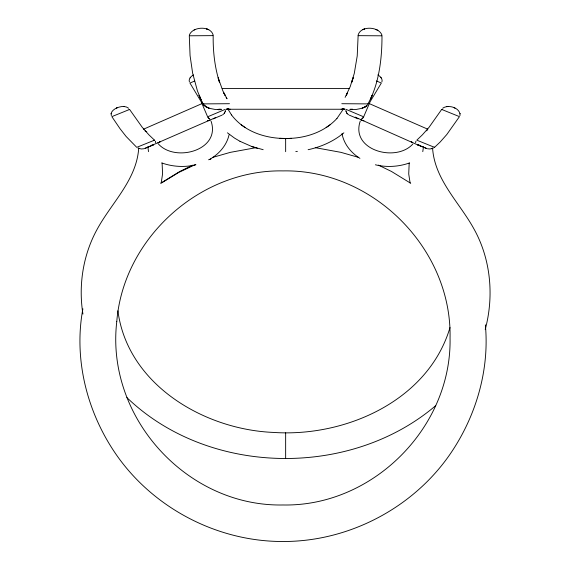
<?xml version="1.0" encoding="UTF-8"?>
<svg xmlns="http://www.w3.org/2000/svg" width="570" height="570" viewBox="0 0 570 570"><rect width="100%" height="100%" fill="white"/><g stroke="black" fill="none" stroke-linecap="round" stroke-linejoin="round"><path stroke-width="0.85" d="M336.97 118.425C324.052 132.546 304.401 138.66 285.648 138.46L285.648 151.684M213.173 35.646C212.981 51.35 214.683 67.203 219.479 82.201L218.146 77.798L222.884 90.936L227.031 98.788L226.176 97.37M212.852 35.632L189.297 35.789L190.074 55.653L192.632 73.145L197.434 90.936L201.944 101.781L203.02 103.89L203.811 103.861M155.681 142.742L155.368 141.175M116.658 108.008C113.8 109.276 110.153 112.048 111.321 115.603M409.189 163.12L408.726 173.9L410.087 182.941M358.131 35.055C360.682 25.458 378.986 26.363 381.978 35.226M138.731 147.944C136.722 179.792 111.777 202.493 97.285 229.04C83.07 254.705 78.297 285.171 82.928 314.056M422.783 151.641L423.439 146.889M225.307 111.364L225.407 110.687L224.423 113.259L222.713 114.791M82.885 308.819C73.53 358.915 86.954 411.804 115.525 453.57C152.689 507.899 217.213 541.692 283.012 541.5C348.812 541.692 413.343 507.906 450.492 453.57C475.986 416.164 489.601 370.144 485.355 324.836M189.318 35.226C192.311 26.363 210.615 25.458 213.166 35.055M111.157 113.444L111.086 113.829M161.203 182.941L162.571 173.9L162.108 163.12M485.227 329.474C494.147 296.179 490.884 259.336 474.012 229.04C459.513 202.493 434.568 179.792 432.566 147.944M229.047 134.869C226.696 145.279 219.144 153.921 210.031 159.151M450.008 327.536C428.213 400.824 345.256 437.347 273.479 432.423C204.067 429.616 127.509 384.636 117.897 310.785M459.976 115.603C460.695 107.794 448.255 104.082 442.676 108.243M381.914 81.923C382.955 78.902 380.197 76.28 377.817 74.927M360.233 121.146C350.215 150.238 395.943 162.721 412.808 144.075M415.922 141.175L415.608 142.742M343.382 109.07L336.97 118.425M345.114 97.377L350.229 86.59L354.284 73.395L357.219 55.974L358.124 35.646L358.758 35.632M193.479 74.927C191.093 76.28 188.342 78.902 189.383 81.923M224.423 113.259L224.815 112.653M441.686 109.426L429.011 127.359L422.377 134.841L416.805 140.17L434.547 147.352L440.14 142.037L446.773 134.549L459.449 116.629L441.686 109.433L442.042 109.526M367.65 104.844L365.391 106.747L361.337 108.435L356.392 109.419L349.952 109.689M190.095 77.869L190.565 77.271M159.999 141.695L159.45 142.208L159.814 141.923M435.708 405.648C349.873 478.615 208.335 476.114 126.853 397.554M343.881 132.81C333.657 141.353 321.117 146.939 308.128 149.696M129.589 109.447L142.279 127.359L148.912 134.841L154.513 140.156L136.75 147.352L126.105 136.458L120.035 128.706L111.848 116.629L129.589 109.447L129.119 109.575M362.107 118.738L363.396 117.399L361.551 119.016M326.154 127.545L330.13 124.752M160.576 183.276L179.842 171.449L192.917 165.108M215.41 117.705L144.751 148.478L153.487 144.908L151.356 145.286M161.688 182.87L178.46 172.61M159.23 142.35L158.823 142.571L159.158 142.386M179.187 172.24L195.482 164.538M426.51 130.808L427.236 130.473M116.822 107.929C120.47 106.383 125.307 105.521 128.621 108.243M116.323 108.158L117.156 107.78M158.118 142.892L158.802 142.578L157.89 142.992M143.419 129.24L202.884 103.22M210.202 120.099L208.264 120.733A1.703 1.168 55.6 0 1 207.323 120.569M194.477 81.118L189.945 83.035L201.11 101.602L207.63 116.807L225.236 109.369M213.209 118.866L222.008 115.154M363.176 107.816L362.235 108.158L363.981 107.474M427.343 148.742L429.937 148.984L433.243 148.186M194.099 29.968L194.833 29.683M363.211 29.391L362.506 29.661L364.714 28.97L363.945 29.163M153.565 140.462L154.484 140.149M227.922 108.699L226.219 109.141M228.606 108.464L227.779 108.749L228.47 108.514M409.595 162.913C398.694 166.818 386.638 167.523 375.381 164.794M208.57 159.764L210.914 159.023M212.774 157.377L230.365 152.347L256.03 147.666M431.64 148.742L432.466 148.499M195.916 164.794C184.652 167.523 172.603 166.818 161.702 162.913M143.946 148.742L141.36 148.984L138.054 148.186M381.986 35.796C382.043 58.233 379.15 83.954 367.942 103.875M295.802 151.506L297.383 151.364M446.837 106.562L447.863 106.504M368.241 103.897L341.808 103.704M352.495 109.176L350.03 109.248M291.427 138.296C269.446 139.785 245.257 133.173 231.52 114.941M228.093 109.248L230.166 109.176M229.489 103.704L203.055 103.897L201.944 101.781M221.338 109.689L214.904 109.419L209.96 108.435L205.848 106.711L203.64 104.844L205.905 106.747L207.387 107.509L203.64 104.844M381.622 35.81L358.138 35.654M222.236 88.443L349.054 88.443M221.267 109.248L218.794 109.176M226.611 109.248L344.686 109.248M283.832 138.439L285.648 138.46L285.648 138.845M419.819 145.286L418.245 145.051L420.952 146.12M218.054 109.675L219.265 109.711M279.87 138.296L285.648 138.46M123.434 106.504L124.46 106.562M341.131 109.176L343.197 109.248M315.267 147.666L340.924 152.347L358.523 157.377M418.736 145.172L417.803 144.901L422.035 146.718M345.078 109.141L342.819 108.514M263.162 149.696L251.847 146.554L239.977 141.303M207.352 29.163L206.582 28.97L208.791 29.661L208.093 29.398M251.847 146.554L257.391 148.293M375.687 29.426L377.896 30.281M342.691 108.464L343.375 108.699M208.121 107.816L209.062 108.158L207.316 107.474M417.675 144.851L417.995 145.029L355.21 117.135M421.166 146.205L426.567 148.478L423.938 147.338M422.028 146.554L423.731 147.252M376.428 80.961L381.344 83.035L370.179 101.602L363.667 116.807L346.054 109.369M349.289 115.154L358.088 118.866M360.938 120.035L363.104 120.74A1.703 1.168 -55.6 0 0 363.945 120.584M368.712 103.355L427.87 129.24M454.974 108.158L454.14 107.78M378.373 165.108L391.455 171.449L410.714 183.276M145.065 130.936L146.768 131.713M434.098 147.117L434.547 147.345M209.19 118.738L209.746 119.009L207.893 117.399L208.691 118.382M239.977 141.303L234.519 138.083L227.416 132.81M359.927 158.353C351.077 152.846 343.824 144.003 342 133.551M348.576 114.791L346.873 113.259L345.89 110.687L345.99 111.364M241.16 124.752L245.136 127.545M158.489 144.075C175.353 162.721 221.082 150.238 211.064 121.146M347.358 113.829L346.482 112.653M380.732 77.271L381.202 77.869M411.298 141.695L412.766 142.707L411.504 141.944A1.368 0.941 -55.6 0 1 411.212 141.695M231.52 114.941L227.907 109.07M460.211 113.829L460.14 113.444M147.858 146.889L148.513 151.641M285.648 432.794L285.648 458.223M160.077 141.695A1.368 0.941 55.6 0 1 159.864 141.994M116.779 321.565C105.5 417.098 186.832 506.837 283.012 504.977C372.645 506.766 451.832 427.571 450.051 337.939C451.903 248.299 372.524 169.119 283.012 170.9C199.735 169.29 123.312 238.474 116.779 321.565M353.144 77.798L351.811 82.201L353.151 77.812M372.21 95.318L370.357 99.636L372.217 95.318M347.394 93.095L346.296 95.24L347.394 93.095M366.681 105.835L366.047 106.326L366.681 105.835M366.09 106.291L365.391 106.747L366.09 106.291M365.441 106.711L363.909 107.509L365.441 106.711M225 95.24L223.896 93.095L225 95.24M200.939 99.636L199.087 95.318L200.939 99.636"/></g></svg>
